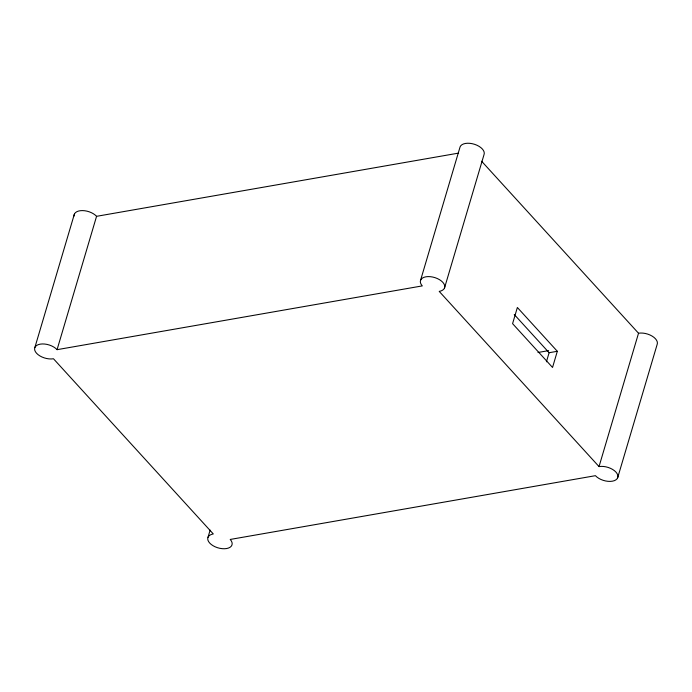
<?xml version="1.0" encoding="UTF-8"?>
<svg xmlns="http://www.w3.org/2000/svg" width="692" height="692" viewBox="0 0 692 692"><rect width="100%" height="100%" fill="white"/><g stroke="black" fill="none" stroke-linecap="round" stroke-linejoin="round"><path stroke-width="1.04" d="M34.851 347.566L74.347 214.217M57.073 349.668L422.293 285.9A12.594 6.894 16.5 0 1 425.891 276.809A12.594 6.894 16.5 0 1 442.811 282.319A12.594 6.894 16.5 0 1 439.212 291.401L599.03 466.59A12.594 6.894 16.5 0 1 615.949 472.1A12.594 6.894 16.5 0 1 612.342 481.191A12.594 6.894 16.5 0 1 595.431 475.681L230.211 539.449A12.594 6.894 16.5 0 1 226.604 548.54A12.594 6.894 16.5 0 1 209.685 543.038A12.594 6.894 16.5 0 1 213.292 533.947L53.474 358.759A12.594 6.894 16.5 0 1 36.555 353.249A12.594 6.894 16.5 0 1 40.153 344.158A12.594 6.894 16.5 0 1 57.073 349.668L96.569 216.319L458.597 153.105M207.989 537.347L210.126 530.115M420.589 280.208L460.093 146.86A12.594 6.894 16.5 0 1 474.6 144.325A12.594 6.894 16.5 0 1 484.011 154.653L444.515 288.002M546.421 361.812L549.111 352.721L514.242 314.497M557.319 351.285L552.536 367.452L512.582 323.648L517.365 307.49L557.319 351.285L549.111 352.721M599.03 466.59L638.526 333.241L481.615 161.245M617.653 477.783L657.149 344.434A12.594 6.894 16.5 0 0 652.115 336.096A12.594 6.894 16.5 0 0 638.526 333.241M537.987 352.488L548.635 350.628M74.096 216.008A12.594 6.894 16.5 0 1 82.538 210.593A12.594 6.894 16.5 0 1 96.569 216.319"/></g></svg>
